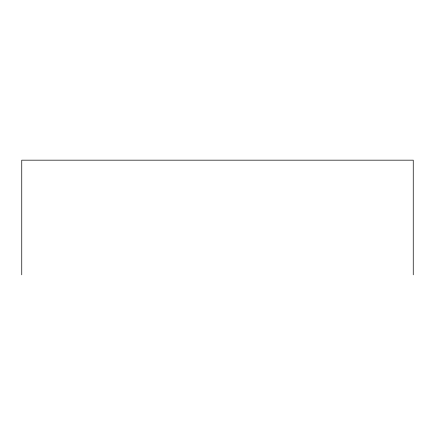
<?xml version="1.0" encoding="UTF-8"?>
<svg xmlns="http://www.w3.org/2000/svg" width="435" height="435" viewBox="0 0 435 435"><rect width="100%" height="100%" fill="white"/><g stroke="black" fill="none" stroke-linecap="round" stroke-linejoin="round"><path stroke-width="0.65" d="M413.25 274.828L413.25 160.172L21.75 160.172L21.75 274.828"/></g></svg>
